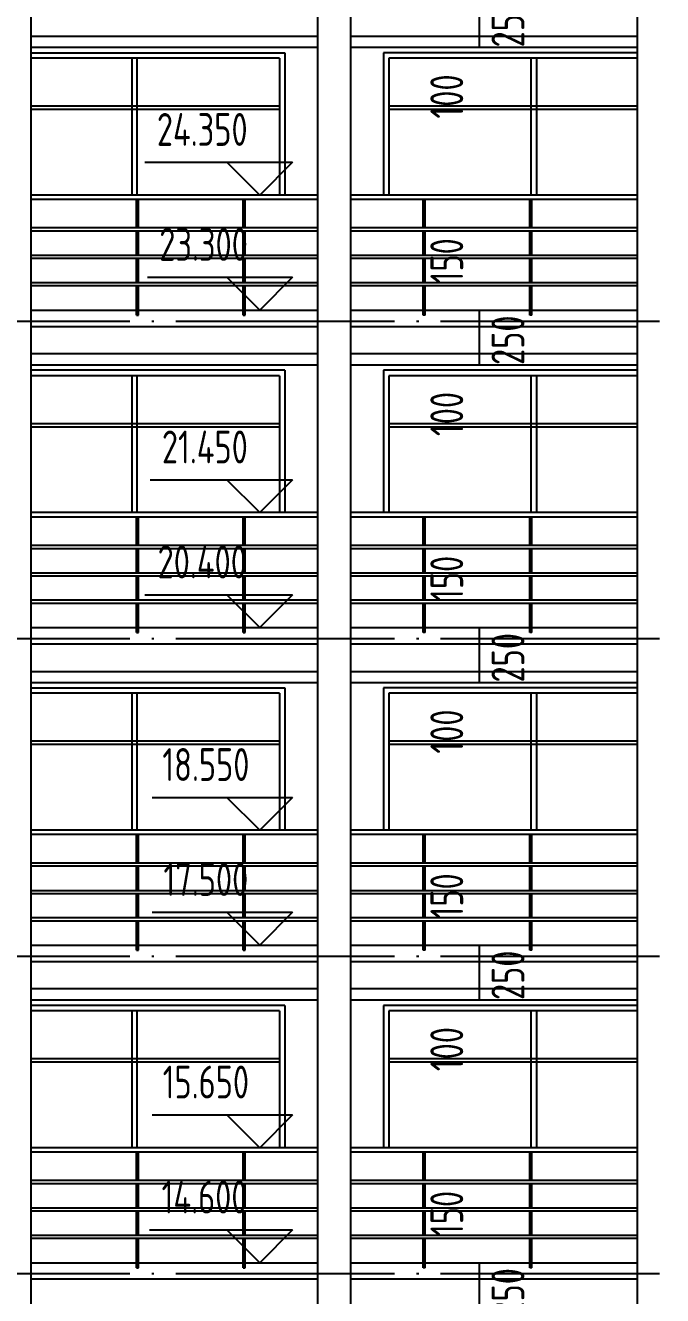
# Model space of a CAD drawing. Extents: x -726032 to 135930, y -151624 to 587044.
# Drawn here: x -505774 to -499952, y 309728 to 321328 of the extents above; entities that cross this region are included whole.
import ezdxf
from ezdxf.enums import TextEntityAlignment as Align

# ---------------------------------------------------------------- set-up
doc = ezdxf.new("R2010")
doc.units = 0
doc.header["$LTSCALE"] = 1000
doc.header["$MEASUREMENT"] = 0
doc.linetypes.add('DOTE', pattern=[2.42, 2, -0.2, 0.02, -0.2])
doc.layers.get('0').update_dxf_attribs({"linetype": 'CONTINUOUS'})
doc.layers.get('DEFPOINTS').update_dxf_attribs({"color": 1, "linetype": 'CONTINUOUS'})
for name, color, linetype in [('DOTE', 8, 'DOTE'), ('PUB_DIM', 245, 'CONTINUOUS'), ('WINDOW', 155, 'CONTINUOUS'), ('栏杆', 126, 'CONTINUOUS')]:
    doc.layers.add(name, color=color, linetype=linetype)
doc.styles.add('DIM_FONT', font='isocp.shx', dxfattribs={"width": 0.8})
doc.dimstyles.new('AXIS', dxfattribs={"dimtxt": 300, "dimasz": 1, "dimexe": 250, "dimexo": 300, "dimgap": 150, "dimtad": 1, "dimdec": 0, "dimzin": 0, "dimdsep": 46, "dimtxsty": 'DIM_FONT', "dimcen": 0.09, "dimse1": 1, "dimse2": 1, "dimclrt": 142, "dimadec": 0, "dimazin": 0, "dimtfac": 1, "dimtdec": 0, "dimtix": 1, "dimtmove": 2, "dimatfit": 3, "dimfxl": 1, "dimtolj": 1, "dimtzin": 0, "dimarcsym": 0})

# ---------------------------------------------------------------- blocks, each defined once
blk = doc.blocks.new('*D2991')
at = {"layer": 'DEFPOINTS', "color": 0, "transparency": 16777216}
for p in [(-502624, 321478), (-501624, 321478), (-502624, 321228)]:
    blk.add_point(p, dxfattribs=at)
at = {"layer": 'PUB_DIM', "color": 0, "lineweight": -2, "transparency": 16777216}
for p, q in [((-501624, 321479), (-501624, 321480)), ((-501624, 321228), (-501624, 321478)), ((-501624, 321227), (-501624, 321226))]:
    blk.add_line(p, q, dxfattribs=at)
at = {"layer": 'PUB_DIM', "color": 0, "transparency": 16777216}
for points in [[(-501624, 321479), (-501624, 321479), (-501624, 321478)], [(-501624, 321227), (-501624, 321227), (-501624, 321228)]]:
    blk.add_solid(points, dxfattribs=at)
at = {"layer": 'PUB_DIM', "color": 142, "transparency": 16777216, "insert": (-501365, 321353), "char_height": 300, "attachment_point": 5, "rotation": 90, "style": 'DIM_FONT'}
blk.add_mtext('\\A1;250', dxfattribs=at)
blk = doc.blocks.new('*D2995')
at = {"layer": 'DEFPOINTS', "color": 0, "transparency": 16777216}
for p in [(-502624, 310028), (-501624, 310028), (-502624, 309878)]:
    blk.add_point(p, dxfattribs=at)
at = {"layer": 'PUB_DIM', "color": 0, "lineweight": -2, "transparency": 16777216}
for p, q in [((-501624, 310029), (-501624, 310030)), ((-501624, 309878), (-501624, 310028)), ((-501624, 309877), (-501624, 309876))]:
    blk.add_line(p, q, dxfattribs=at)
at = {"layer": 'PUB_DIM', "color": 0, "transparency": 16777216}
for points in [[(-501624, 310029), (-501624, 310029), (-501624, 310028)], [(-501624, 309877), (-501624, 309877), (-501624, 309878)]]:
    blk.add_solid(points, dxfattribs=at)
at = {"layer": 'PUB_DIM', "color": 142, "transparency": 16777216, "insert": (-501924, 310478), "char_height": 300, "attachment_point": 5, "rotation": 90, "style": 'DIM_FONT'}
blk.add_mtext('\\A1;150', dxfattribs=at)
blk = doc.blocks.new('*D2996')
at = {"layer": 'DEFPOINTS', "color": 0, "transparency": 16777216}
for p in [(-502624, 309878), (-501624, 309878), (-502624, 309628)]:
    blk.add_point(p, dxfattribs=at)
at = {"layer": 'PUB_DIM', "color": 0, "lineweight": -2, "transparency": 16777216}
for p, q in [((-501624, 309879), (-501624, 309880)), ((-501624, 309628), (-501624, 309878)), ((-501624, 309627), (-501624, 309626))]:
    blk.add_line(p, q, dxfattribs=at)
at = {"layer": 'PUB_DIM', "color": 0, "transparency": 16777216}
for points in [[(-501624, 309879), (-501624, 309879), (-501624, 309878)], [(-501624, 309627), (-501624, 309627), (-501624, 309628)]]:
    blk.add_solid(points, dxfattribs=at)
at = {"layer": 'PUB_DIM', "color": 142, "transparency": 16777216, "insert": (-501365, 309753), "char_height": 300, "attachment_point": 5, "rotation": 90, "style": 'DIM_FONT'}
blk.add_mtext('\\A1;250', dxfattribs=at)
blk = doc.blocks.new('*D2997')
at = {"layer": 'DEFPOINTS', "color": 0, "transparency": 16777216}
for p in [(-502624, 312928), (-501624, 312928), (-502624, 312778)]:
    blk.add_point(p, dxfattribs=at)
at = {"layer": 'PUB_DIM', "color": 0, "lineweight": -2, "transparency": 16777216}
for p, q in [((-501624, 312929), (-501624, 312930)), ((-501624, 312778), (-501624, 312928)), ((-501624, 312777), (-501624, 312776))]:
    blk.add_line(p, q, dxfattribs=at)
at = {"layer": 'PUB_DIM', "color": 0, "transparency": 16777216}
for points in [[(-501624, 312929), (-501624, 312929), (-501624, 312928)], [(-501624, 312777), (-501624, 312777), (-501624, 312778)]]:
    blk.add_solid(points, dxfattribs=at)
at = {"layer": 'PUB_DIM', "color": 142, "transparency": 16777216, "insert": (-501924, 313378), "char_height": 300, "attachment_point": 5, "rotation": 90, "style": 'DIM_FONT'}
blk.add_mtext('\\A1;150', dxfattribs=at)
blk = doc.blocks.new('*D2998')
at = {"layer": 'DEFPOINTS', "color": 0, "transparency": 16777216}
for p in [(-502624, 312778), (-501624, 312778), (-502624, 312528)]:
    blk.add_point(p, dxfattribs=at)
at = {"layer": 'PUB_DIM', "color": 0, "lineweight": -2, "transparency": 16777216}
for p, q in [((-501624, 312779), (-501624, 312780)), ((-501624, 312528), (-501624, 312778)), ((-501624, 312527), (-501624, 312526))]:
    blk.add_line(p, q, dxfattribs=at)
at = {"layer": 'PUB_DIM', "color": 0, "transparency": 16777216}
for points in [[(-501624, 312779), (-501624, 312779), (-501624, 312778)], [(-501624, 312527), (-501624, 312527), (-501624, 312528)]]:
    blk.add_solid(points, dxfattribs=at)
at = {"layer": 'PUB_DIM', "color": 142, "transparency": 16777216, "insert": (-501365, 312653), "char_height": 300, "attachment_point": 5, "rotation": 90, "style": 'DIM_FONT'}
blk.add_mtext('\\A1;250', dxfattribs=at)
blk = doc.blocks.new('*D2999')
at = {"layer": 'DEFPOINTS', "color": 0, "transparency": 16777216}
for p in [(-502624, 312528), (-501624, 312528), (-502624, 312428)]:
    blk.add_point(p, dxfattribs=at)
at = {"layer": 'PUB_DIM', "color": 0, "lineweight": -2, "transparency": 16777216}
for p, q in [((-501624, 312529), (-501624, 312530)), ((-501624, 312428), (-501624, 312528)), ((-501624, 312427), (-501624, 312426))]:
    blk.add_line(p, q, dxfattribs=at)
at = {"layer": 'PUB_DIM', "color": 0, "transparency": 16777216}
for points in [[(-501624, 312529), (-501624, 312529), (-501624, 312528)], [(-501624, 312427), (-501624, 312427), (-501624, 312428)]]:
    blk.add_solid(points, dxfattribs=at)
at = {"layer": 'PUB_DIM', "color": 142, "transparency": 16777216, "insert": (-501924, 311979), "char_height": 300, "attachment_point": 5, "rotation": 90, "style": 'DIM_FONT'}
blk.add_mtext('\\A1;100', dxfattribs=at)
blk = doc.blocks.new('*D3000')
at = {"layer": 'DEFPOINTS', "color": 0, "transparency": 16777216}
for p in [(-502624, 315828), (-501624, 315828), (-502624, 315678)]:
    blk.add_point(p, dxfattribs=at)
at = {"layer": 'PUB_DIM', "color": 0, "lineweight": -2, "transparency": 16777216}
for p, q in [((-501624, 315829), (-501624, 315830)), ((-501624, 315678), (-501624, 315828)), ((-501624, 315677), (-501624, 315676))]:
    blk.add_line(p, q, dxfattribs=at)
at = {"layer": 'PUB_DIM', "color": 0, "transparency": 16777216}
for points in [[(-501624, 315829), (-501624, 315829), (-501624, 315828)], [(-501624, 315677), (-501624, 315677), (-501624, 315678)]]:
    blk.add_solid(points, dxfattribs=at)
at = {"layer": 'PUB_DIM', "color": 142, "transparency": 16777216, "insert": (-501924, 316278), "char_height": 300, "attachment_point": 5, "rotation": 90, "style": 'DIM_FONT'}
blk.add_mtext('\\A1;150', dxfattribs=at)
blk = doc.blocks.new('*D3001')
at = {"layer": 'DEFPOINTS', "color": 0, "transparency": 16777216}
for p in [(-502624, 315678), (-501624, 315678), (-502624, 315428)]:
    blk.add_point(p, dxfattribs=at)
at = {"layer": 'PUB_DIM', "color": 0, "lineweight": -2, "transparency": 16777216}
for p, q in [((-501624, 315679), (-501624, 315680)), ((-501624, 315428), (-501624, 315678)), ((-501624, 315427), (-501624, 315426))]:
    blk.add_line(p, q, dxfattribs=at)
at = {"layer": 'PUB_DIM', "color": 0, "transparency": 16777216}
for points in [[(-501624, 315679), (-501624, 315679), (-501624, 315678)], [(-501624, 315427), (-501624, 315427), (-501624, 315428)]]:
    blk.add_solid(points, dxfattribs=at)
at = {"layer": 'PUB_DIM', "color": 142, "transparency": 16777216, "insert": (-501365, 315553), "char_height": 300, "attachment_point": 5, "rotation": 90, "style": 'DIM_FONT'}
blk.add_mtext('\\A1;250', dxfattribs=at)
blk = doc.blocks.new('*D3002')
at = {"layer": 'DEFPOINTS', "color": 0, "transparency": 16777216}
for p in [(-502624, 315428), (-501624, 315428), (-502624, 315328)]:
    blk.add_point(p, dxfattribs=at)
at = {"layer": 'PUB_DIM', "color": 0, "lineweight": -2, "transparency": 16777216}
for p, q in [((-501624, 315429), (-501624, 315430)), ((-501624, 315328), (-501624, 315428)), ((-501624, 315327), (-501624, 315326))]:
    blk.add_line(p, q, dxfattribs=at)
at = {"layer": 'PUB_DIM', "color": 0, "transparency": 16777216}
for points in [[(-501624, 315429), (-501624, 315429), (-501624, 315428)], [(-501624, 315327), (-501624, 315327), (-501624, 315328)]]:
    blk.add_solid(points, dxfattribs=at)
at = {"layer": 'PUB_DIM', "color": 142, "transparency": 16777216, "insert": (-501924, 314879), "char_height": 300, "attachment_point": 5, "rotation": 90, "style": 'DIM_FONT'}
blk.add_mtext('\\A1;100', dxfattribs=at)
blk = doc.blocks.new('*D3003')
at = {"layer": 'DEFPOINTS', "color": 0, "transparency": 16777216}
for p in [(-502624, 318728), (-501624, 318728), (-502624, 318578)]:
    blk.add_point(p, dxfattribs=at)
at = {"layer": 'PUB_DIM', "color": 0, "lineweight": -2, "transparency": 16777216}
for p, q in [((-501624, 318729), (-501624, 318730)), ((-501624, 318578), (-501624, 318728)), ((-501624, 318577), (-501624, 318576))]:
    blk.add_line(p, q, dxfattribs=at)
at = {"layer": 'PUB_DIM', "color": 0, "transparency": 16777216}
for points in [[(-501624, 318729), (-501624, 318729), (-501624, 318728)], [(-501624, 318577), (-501624, 318577), (-501624, 318578)]]:
    blk.add_solid(points, dxfattribs=at)
at = {"layer": 'PUB_DIM', "color": 142, "transparency": 16777216, "insert": (-501924, 319178), "char_height": 300, "attachment_point": 5, "rotation": 90, "style": 'DIM_FONT'}
blk.add_mtext('\\A1;150', dxfattribs=at)
blk = doc.blocks.new('*D3004')
at = {"layer": 'DEFPOINTS', "color": 0, "transparency": 16777216}
for p in [(-502624, 318578), (-501624, 318578), (-502624, 318328)]:
    blk.add_point(p, dxfattribs=at)
at = {"layer": 'PUB_DIM', "color": 0, "lineweight": -2, "transparency": 16777216}
for p, q in [((-501624, 318579), (-501624, 318580)), ((-501624, 318328), (-501624, 318578)), ((-501624, 318327), (-501624, 318326))]:
    blk.add_line(p, q, dxfattribs=at)
at = {"layer": 'PUB_DIM', "color": 0, "transparency": 16777216}
for points in [[(-501624, 318579), (-501624, 318579), (-501624, 318578)], [(-501624, 318327), (-501624, 318327), (-501624, 318328)]]:
    blk.add_solid(points, dxfattribs=at)
at = {"layer": 'PUB_DIM', "color": 142, "transparency": 16777216, "insert": (-501365, 318453), "char_height": 300, "attachment_point": 5, "rotation": 90, "style": 'DIM_FONT'}
blk.add_mtext('\\A1;250', dxfattribs=at)
blk = doc.blocks.new('*D3005')
at = {"layer": 'DEFPOINTS', "color": 0, "transparency": 16777216}
for p in [(-502624, 318328), (-501624, 318328), (-502624, 318228)]:
    blk.add_point(p, dxfattribs=at)
at = {"layer": 'PUB_DIM', "color": 0, "lineweight": -2, "transparency": 16777216}
for p, q in [((-501624, 318329), (-501624, 318330)), ((-501624, 318228), (-501624, 318328)), ((-501624, 318227), (-501624, 318226))]:
    blk.add_line(p, q, dxfattribs=at)
at = {"layer": 'PUB_DIM', "color": 0, "transparency": 16777216}
for points in [[(-501624, 318329), (-501624, 318329), (-501624, 318328)], [(-501624, 318227), (-501624, 318227), (-501624, 318228)]]:
    blk.add_solid(points, dxfattribs=at)
at = {"layer": 'PUB_DIM', "color": 142, "transparency": 16777216, "insert": (-501924, 317779), "char_height": 300, "attachment_point": 5, "rotation": 90, "style": 'DIM_FONT'}
blk.add_mtext('\\A1;100', dxfattribs=at)
blk = doc.blocks.new('*D3006')
at = {"layer": 'DEFPOINTS', "color": 0, "transparency": 16777216}
for p in [(-502624, 321228), (-501624, 321228), (-502624, 321128)]:
    blk.add_point(p, dxfattribs=at)
at = {"layer": 'PUB_DIM', "color": 0, "lineweight": -2, "transparency": 16777216}
for p, q in [((-501624, 321229), (-501624, 321230)), ((-501624, 321128), (-501624, 321228)), ((-501624, 321127), (-501624, 321126))]:
    blk.add_line(p, q, dxfattribs=at)
at = {"layer": 'PUB_DIM', "color": 0, "transparency": 16777216}
for points in [[(-501624, 321229), (-501624, 321229), (-501624, 321228)], [(-501624, 321127), (-501624, 321127), (-501624, 321128)]]:
    blk.add_solid(points, dxfattribs=at)
at = {"layer": 'PUB_DIM', "color": 142, "transparency": 16777216, "insert": (-501924, 320679), "char_height": 300, "attachment_point": 5, "rotation": 90, "style": 'DIM_FONT'}
blk.add_mtext('\\A1;100', dxfattribs=at)

msp = doc.modelspace()

# ---------------------------------------------------------------- linework, layer by layer
for p, q in [((-505722.9, 305078.3), (-505722.9, 332078.3)), ((-500182.9, 305078.3), (-500182.9, 332078.3)), ((-503102.9, 294978.3), (-503102.9, 329828.3)), ((-502802.9, 329828.3), (-502802.9, 294978.3)), ((-505722.9, 321228.3), (-503102.9, 321228.3)), ((-502802.9, 321228.3), (-500182.9, 321228.3)), ((-505722.9, 321128.3), (-503102.9, 321128.3)), ((-502802.9, 321128.3), (-500182.9, 321128.3)), ((-505714.9, 318728.3), (-504759.9, 318728.3)), ((-504739.9, 318728.3), (-503784.9, 318728.3)), ((-503764.9, 318728.3), (-503102.9, 318728.3)), ((-502802.9, 318728.3), (-502141, 318728.3)), ((-502121, 318728.3), (-501166, 318728.3)), ((-501146, 318728.3), (-500191, 318728.3)), ((-505722.9, 318578.3), (-503102.9, 318578.3)), ((-502802.9, 318578.3), (-500182.9, 318578.3)), ((-503102.9, 318328.3), (-505722.9, 318328.3)), ((-500182.9, 318328.3), (-502802.9, 318328.3)), ((-505722.9, 318228.3), (-503102.9, 318228.3)), ((-502802.9, 318228.3), (-500182.9, 318228.3)), ((-505714.9, 315828.3), (-504759.9, 315828.3)), ((-504739.9, 315828.3), (-503784.9, 315828.3)), ((-503764.9, 315828.3), (-503102.9, 315828.3)), ((-502802.9, 315828.3), (-502141, 315828.3)), ((-502121, 315828.3), (-501166, 315828.3)), ((-501146, 315828.3), (-500191, 315828.3)), ((-503102.9, 315678.3), (-505722.9, 315678.3)), ((-500182.9, 315678.3), (-502802.9, 315678.3)), ((-505722.9, 315428.3), (-503102.9, 315428.3)), ((-502802.9, 315428.3), (-500182.9, 315428.3)), ((-505722.9, 315328.3), (-503102.9, 315328.3)), ((-502802.9, 315328.3), (-500182.9, 315328.3)), ((-505714.9, 312928.3), (-504759.9, 312928.3)), ((-504739.9, 312928.3), (-503784.9, 312928.3)), ((-503764.9, 312928.3), (-503102.9, 312928.3)), ((-502802.9, 312928.3), (-502141, 312928.3)), ((-502121, 312928.3), (-501166, 312928.3)), ((-501146, 312928.3), (-500191, 312928.3)), ((-505722.9, 312778.3), (-503102.9, 312778.3)), ((-502802.9, 312778.3), (-500182.9, 312778.3)), ((-503102.9, 312528.3), (-505722.9, 312528.3)), ((-500182.9, 312528.3), (-502802.9, 312528.3)), ((-505722.9, 312428.3), (-503102.9, 312428.3)), ((-502802.9, 312428.3), (-500182.9, 312428.3)), ((-505714.9, 310028.3), (-504759.9, 310028.3)), ((-504739.9, 310028.3), (-503784.9, 310028.3)), ((-503764.9, 310028.3), (-503102.9, 310028.3)), ((-502802.9, 310028.3), (-502141, 310028.3)), ((-502121, 310028.3), (-501166, 310028.3)), ((-501146, 310028.3), (-500191, 310028.3)), ((-503102.9, 309878.3), (-505722.9, 309878.3)), ((-500182.9, 309878.3), (-502802.9, 309878.3))]:
    msp.add_line(p, q)
at = {"layer": 'DOTE'}
for p, q in [((-516500.5, 318628.3), (-454540.3, 318628.3)), ((-516500.5, 315728.3), (-454540.3, 315728.3)), ((-516500.5, 312828.3), (-454540.3, 312828.3)), ((-516500.5, 309928.3), (-454540.3, 309928.3))]:
    msp.add_line(p, q, dxfattribs=at)
at = {"layer": 'PUB_DIM'}
for p, q in [((-504683.3, 320078.3), (-503333.2, 320078.3)), ((-503633.2, 319778.3), (-503933.2, 320078.3)), ((-503333.2, 320078.3), (-503633.2, 319778.3)), ((-504659.3, 319028.3), (-503333.2, 319028.3)), ((-503633.2, 318728.3), (-503933.2, 319028.3)), ((-503333.2, 319028.3), (-503633.2, 318728.3)), ((-504635.3, 317178.3), (-503333.2, 317178.3)), ((-503633.2, 316878.3), (-503933.2, 317178.3)), ((-503333.2, 317178.3), (-503633.2, 316878.3)), ((-504683.3, 316128.3), (-503333.2, 316128.3)), ((-503633.2, 315828.3), (-503933.2, 316128.3)), ((-503333.2, 316128.3), (-503633.2, 315828.3)), ((-504617.4, 314278.3), (-503333.2, 314278.3)), ((-503633.2, 313978.3), (-503933.2, 314278.3)), ((-503333.2, 314278.3), (-503633.2, 313978.3)), ((-504617.4, 313228.3), (-503333.2, 313228.3)), ((-503633.2, 312928.3), (-503933.2, 313228.3)), ((-503333.2, 313228.3), (-503633.2, 312928.3)), ((-504617.4, 311378.3), (-503333.2, 311378.3)), ((-503633.2, 311078.3), (-503933.2, 311378.3)), ((-503333.2, 311378.3), (-503633.2, 311078.3)), ((-504641.4, 310328.3), (-503333.2, 310328.3)), ((-503633.2, 310028.3), (-503933.2, 310328.3)), ((-503333.2, 310328.3), (-503633.2, 310028.3))]:
    msp.add_line(p, q, dxfattribs=at)
at = {"layer": 'WINDOW'}
for p, q in [((-505722.9, 321078.3), (-503402.9, 321078.3)), ((-503452.9, 321028.3), (-505722.9, 321028.3)), ((-504802.9, 321028.3), (-504802.9, 319778.3)), ((-504752.9, 319778.3), (-504752.9, 321028.3)), ((-503452.9, 321028.3), (-503452.9, 319778.3)), ((-503402.9, 321078.3), (-503402.9, 319778.3)), ((-502502.9, 321078.3), (-502502.9, 319778.3)), ((-500182.9, 321078.3), (-502502.9, 321078.3)), ((-502452.9, 321028.3), (-502452.9, 319778.3)), ((-500182.9, 321028.3), (-502452.9, 321028.3)), ((-501152.9, 319778.3), (-501152.9, 321028.3)), ((-501102.9, 321028.3), (-501102.9, 319778.3)), ((-505722.9, 320593.3), (-503452.9, 320593.3)), ((-505722.9, 320563.3), (-503452.9, 320563.3)), ((-502452.9, 320593.3), (-500182.9, 320593.3)), ((-502452.9, 320563.3), (-500182.9, 320563.3)), ((-503402.9, 318178.3), (-505722.9, 318178.3)), ((-503452.9, 318128.3), (-505722.9, 318128.3)), ((-504802.9, 318128.3), (-504802.9, 316878.3)), ((-504752.9, 316878.3), (-504752.9, 318128.3)), ((-503452.9, 318128.3), (-503452.9, 316878.3)), ((-503402.9, 318178.3), (-503402.9, 316878.3)), ((-502502.9, 318178.3), (-502502.9, 316878.3)), ((-500182.9, 318178.3), (-502502.9, 318178.3)), ((-502452.9, 318128.3), (-502452.9, 316878.3)), ((-500182.9, 318128.3), (-502452.9, 318128.3)), ((-501152.9, 316878.3), (-501152.9, 318128.3)), ((-501102.9, 318128.3), (-501102.9, 316878.3)), ((-505722.9, 317693.3), (-503452.9, 317693.3)), ((-505722.9, 317663.3), (-503452.9, 317663.3)), ((-502452.9, 317693.3), (-500182.9, 317693.3)), ((-502452.9, 317663.3), (-500182.9, 317663.3)), ((-505722.9, 315278.3), (-503402.9, 315278.3)), ((-503452.9, 315228.3), (-505722.9, 315228.3)), ((-504802.9, 315228.3), (-504802.9, 313978.3)), ((-504752.9, 313978.3), (-504752.9, 315228.3)), ((-503452.9, 315228.3), (-503452.9, 313978.3)), ((-503402.9, 315278.3), (-503402.9, 313978.3)), ((-502502.9, 315278.3), (-502502.9, 313978.3)), ((-500182.9, 315278.3), (-502502.9, 315278.3)), ((-502452.9, 315228.3), (-502452.9, 313978.3)), ((-500182.9, 315228.3), (-502452.9, 315228.3)), ((-501152.9, 313978.3), (-501152.9, 315228.3)), ((-501102.9, 315228.3), (-501102.9, 313978.3)), ((-505722.9, 314793.3), (-503452.9, 314793.3)), ((-505722.9, 314763.3), (-503452.9, 314763.3)), ((-502452.9, 314793.3), (-500182.9, 314793.3)), ((-502452.9, 314763.3), (-500182.9, 314763.3)), ((-503402.9, 312378.3), (-505722.9, 312378.3)), ((-503452.9, 312328.3), (-505722.9, 312328.3)), ((-504802.9, 312328.3), (-504802.9, 311078.3)), ((-504752.9, 311078.3), (-504752.9, 312328.3)), ((-503452.9, 312328.3), (-503452.9, 311078.3)), ((-503402.9, 312378.3), (-503402.9, 311078.3)), ((-502502.9, 312378.3), (-502502.9, 311078.3)), ((-500182.9, 312378.3), (-502502.9, 312378.3)), ((-502452.9, 312328.3), (-502452.9, 311078.3)), ((-500182.9, 312328.3), (-502452.9, 312328.3)), ((-501152.9, 311078.3), (-501152.9, 312328.3)), ((-501102.9, 312328.3), (-501102.9, 311078.3)), ((-505722.9, 311893.3), (-503452.9, 311893.3)), ((-505722.9, 311863.3), (-503452.9, 311863.3)), ((-502452.9, 311893.3), (-500182.9, 311893.3)), ((-502452.9, 311863.3), (-500182.9, 311863.3))]:
    msp.add_line(p, q, dxfattribs=at)
at = {"layer": '栏杆'}
for p, q in [((-503102.9, 319778.3), (-505722.9, 319778.3)), ((-503102.9, 319738.3), (-505722.9, 319738.3)), ((-504759.9, 319478.3), (-504759.9, 319738.3)), ((-504739.9, 319478.3), (-504739.9, 319738.3)), ((-503784.9, 319478.3), (-503784.9, 319738.3)), ((-503764.9, 319478.3), (-503764.9, 319738.3)), ((-500182.9, 319778.3), (-502802.9, 319778.3)), ((-500182.9, 319738.3), (-502802.9, 319738.3)), ((-502141, 319478.3), (-502141, 319738.3)), ((-502121, 319478.3), (-502121, 319738.3)), ((-501166, 319478.3), (-501166, 319738.3)), ((-501146, 319478.3), (-501146, 319738.3)), ((-503102.9, 319478.3), (-505722.9, 319478.3)), ((-500182.9, 319478.3), (-502802.9, 319478.3)), ((-503102.9, 319448.3), (-505722.9, 319448.3)), ((-504759.9, 319228.3), (-504759.9, 319448.3)), ((-504739.9, 319228.3), (-504739.9, 319448.3)), ((-503784.9, 319228.3), (-503784.9, 319448.3)), ((-503764.9, 319228.3), (-503764.9, 319448.3)), ((-500182.9, 319448.3), (-502802.9, 319448.3)), ((-502141, 319228.3), (-502141, 319448.3)), ((-502121, 319228.3), (-502121, 319448.3)), ((-501166, 319228.3), (-501166, 319448.3)), ((-501146, 319228.3), (-501146, 319448.3)), ((-505722.9, 319228.3), (-503102.9, 319228.3)), ((-503102.9, 319198.3), (-505722.9, 319198.3)), ((-504759.9, 318978.3), (-504759.9, 319198.3)), ((-504739.9, 318978.3), (-504739.9, 319198.3)), ((-503784.9, 318978.3), (-503784.9, 319198.3)), ((-503764.9, 318978.3), (-503764.9, 319198.3)), ((-502802.9, 319228.3), (-500182.9, 319228.3)), ((-500182.9, 319198.3), (-502802.9, 319198.3)), ((-502141, 318978.3), (-502141, 319198.3)), ((-502121, 318978.3), (-502121, 319198.3)), ((-501166, 318978.3), (-501166, 319198.3)), ((-501146, 318978.3), (-501146, 319198.3)), ((-503102.9, 318978.3), (-505722.9, 318978.3)), ((-503102.9, 318948.3), (-505722.9, 318948.3)), ((-504759.9, 318682.8), (-504759.9, 318948.3)), ((-504739.9, 318682.8), (-504739.9, 318948.3)), ((-503784.9, 318682.8), (-503784.9, 318948.3)), ((-503764.9, 318682.8), (-503764.9, 318948.3)), ((-500182.9, 318978.3), (-502802.9, 318978.3)), ((-500182.9, 318948.3), (-502802.9, 318948.3)), ((-502141, 318682.8), (-502141, 318948.3)), ((-502121, 318682.8), (-502121, 318948.3)), ((-501166, 318682.8), (-501166, 318948.3)), ((-501146, 318682.8), (-501146, 318948.3)), ((-504759.9, 318682.8), (-504739.9, 318682.8)), ((-503784.9, 318682.8), (-503764.9, 318682.8)), ((-502121, 318682.8), (-502141, 318682.8)), ((-501146, 318682.8), (-501166, 318682.8)), ((-503102.9, 316878.3), (-505722.9, 316878.3)), ((-503102.9, 316838.3), (-505722.9, 316838.3)), ((-504759.9, 316578.3), (-504759.9, 316838.3)), ((-504739.9, 316578.3), (-504739.9, 316838.3)), ((-503784.9, 316578.3), (-503784.9, 316838.3)), ((-503764.9, 316578.3), (-503764.9, 316838.3)), ((-500182.9, 316878.3), (-502802.9, 316878.3)), ((-500182.9, 316838.3), (-502802.9, 316838.3)), ((-502141, 316578.3), (-502141, 316838.3)), ((-502121, 316578.3), (-502121, 316838.3)), ((-501166, 316578.3), (-501166, 316838.3)), ((-501146, 316578.3), (-501146, 316838.3)), ((-503102.9, 316578.3), (-505722.9, 316578.3)), ((-500182.9, 316578.3), (-502802.9, 316578.3)), ((-503102.9, 316548.3), (-505722.9, 316548.3)), ((-504759.9, 316328.3), (-504759.9, 316548.3)), ((-504739.9, 316328.3), (-504739.9, 316548.3)), ((-503784.9, 316328.3), (-503784.9, 316548.3)), ((-503764.9, 316328.3), (-503764.9, 316548.3)), ((-500182.9, 316548.3), (-502802.9, 316548.3)), ((-502141, 316328.3), (-502141, 316548.3)), ((-502121, 316328.3), (-502121, 316548.3)), ((-501166, 316328.3), (-501166, 316548.3)), ((-501146, 316328.3), (-501146, 316548.3)), ((-505722.9, 316328.3), (-503102.9, 316328.3)), ((-503102.9, 316298.3), (-505722.9, 316298.3)), ((-504759.9, 316078.3), (-504759.9, 316298.3)), ((-504739.9, 316078.3), (-504739.9, 316298.3)), ((-503784.9, 316078.3), (-503784.9, 316298.3)), ((-503764.9, 316078.3), (-503764.9, 316298.3)), ((-502802.9, 316328.3), (-500182.9, 316328.3)), ((-500182.9, 316298.3), (-502802.9, 316298.3)), ((-502141, 316078.3), (-502141, 316298.3)), ((-502121, 316078.3), (-502121, 316298.3)), ((-501166, 316078.3), (-501166, 316298.3)), ((-501146, 316078.3), (-501146, 316298.3)), ((-503102.9, 316078.3), (-505722.9, 316078.3)), ((-503102.9, 316048.3), (-505722.9, 316048.3)), ((-504759.9, 315782.8), (-504759.9, 316048.3)), ((-504739.9, 315782.8), (-504739.9, 316048.3)), ((-503784.9, 315782.8), (-503784.9, 316048.3)), ((-503764.9, 315782.8), (-503764.9, 316048.3)), ((-500182.9, 316078.3), (-502802.9, 316078.3)), ((-500182.9, 316048.3), (-502802.9, 316048.3)), ((-502141, 315782.8), (-502141, 316048.3)), ((-502121, 315782.8), (-502121, 316048.3)), ((-501166, 315782.8), (-501166, 316048.3)), ((-501146, 315782.8), (-501146, 316048.3)), ((-504759.9, 315782.8), (-504739.9, 315782.8)), ((-503784.9, 315782.8), (-503764.9, 315782.8)), ((-502121, 315782.8), (-502141, 315782.8)), ((-501146, 315782.8), (-501166, 315782.8)), ((-503102.9, 313978.3), (-505722.9, 313978.3)), ((-503102.9, 313938.3), (-505722.9, 313938.3)), ((-504759.9, 313678.3), (-504759.9, 313938.3)), ((-504739.9, 313678.3), (-504739.9, 313938.3)), ((-503784.9, 313678.3), (-503784.9, 313938.3)), ((-503764.9, 313678.3), (-503764.9, 313938.3)), ((-500182.9, 313978.3), (-502802.9, 313978.3)), ((-500182.9, 313938.3), (-502802.9, 313938.3)), ((-502141, 313678.3), (-502141, 313938.3)), ((-502121, 313678.3), (-502121, 313938.3)), ((-501166, 313678.3), (-501166, 313938.3)), ((-501146, 313678.3), (-501146, 313938.3)), ((-503102.9, 313678.3), (-505722.9, 313678.3)), ((-500182.9, 313678.3), (-502802.9, 313678.3)), ((-503102.9, 313648.3), (-505722.9, 313648.3)), ((-504759.9, 313428.3), (-504759.9, 313648.3)), ((-504739.9, 313428.3), (-504739.9, 313648.3)), ((-503784.9, 313428.3), (-503784.9, 313648.3)), ((-503764.9, 313428.3), (-503764.9, 313648.3)), ((-500182.9, 313648.3), (-502802.9, 313648.3)), ((-502141, 313428.3), (-502141, 313648.3)), ((-502121, 313428.3), (-502121, 313648.3)), ((-501166, 313428.3), (-501166, 313648.3)), ((-501146, 313428.3), (-501146, 313648.3)), ((-505722.9, 313428.3), (-503102.9, 313428.3)), ((-503102.9, 313398.3), (-505722.9, 313398.3)), ((-504759.9, 313178.3), (-504759.9, 313398.3)), ((-504739.9, 313178.3), (-504739.9, 313398.3)), ((-503784.9, 313178.3), (-503784.9, 313398.3)), ((-503764.9, 313178.3), (-503764.9, 313398.3)), ((-502802.9, 313428.3), (-500182.9, 313428.3)), ((-500182.9, 313398.3), (-502802.9, 313398.3)), ((-502141, 313178.3), (-502141, 313398.3)), ((-502121, 313178.3), (-502121, 313398.3)), ((-501166, 313178.3), (-501166, 313398.3)), ((-501146, 313178.3), (-501146, 313398.3)), ((-503102.9, 313178.3), (-505722.9, 313178.3)), ((-503102.9, 313148.3), (-505722.9, 313148.3)), ((-504759.9, 312882.8), (-504759.9, 313148.3)), ((-504739.9, 312882.8), (-504739.9, 313148.3)), ((-503784.9, 312882.8), (-503784.9, 313148.3)), ((-503764.9, 312882.8), (-503764.9, 313148.3)), ((-500182.9, 313178.3), (-502802.9, 313178.3)), ((-500182.9, 313148.3), (-502802.9, 313148.3)), ((-502141, 312882.8), (-502141, 313148.3)), ((-502121, 312882.8), (-502121, 313148.3)), ((-501166, 312882.8), (-501166, 313148.3)), ((-501146, 312882.8), (-501146, 313148.3)), ((-504759.9, 312882.8), (-504739.9, 312882.8)), ((-503784.9, 312882.8), (-503764.9, 312882.8)), ((-502121, 312882.8), (-502141, 312882.8)), ((-501146, 312882.8), (-501166, 312882.8)), ((-503102.9, 311078.3), (-505722.9, 311078.3)), ((-503102.9, 311038.3), (-505722.9, 311038.3)), ((-504759.9, 310778.3), (-504759.9, 311038.3)), ((-504739.9, 310778.3), (-504739.9, 311038.3)), ((-503784.9, 310778.3), (-503784.9, 311038.3)), ((-503764.9, 310778.3), (-503764.9, 311038.3)), ((-500182.9, 311078.3), (-502802.9, 311078.3)), ((-500182.9, 311038.3), (-502802.9, 311038.3)), ((-502141, 310778.3), (-502141, 311038.3)), ((-502121, 310778.3), (-502121, 311038.3)), ((-501166, 310778.3), (-501166, 311038.3)), ((-501146, 310778.3), (-501146, 311038.3)), ((-503102.9, 310778.3), (-505722.9, 310778.3)), ((-500182.9, 310778.3), (-502802.9, 310778.3)), ((-503102.9, 310748.3), (-505722.9, 310748.3)), ((-504759.9, 310528.3), (-504759.9, 310748.3)), ((-504739.9, 310528.3), (-504739.9, 310748.3)), ((-503784.9, 310528.3), (-503784.9, 310748.3)), ((-503764.9, 310528.3), (-503764.9, 310748.3)), ((-500182.9, 310748.3), (-502802.9, 310748.3)), ((-502141, 310528.3), (-502141, 310748.3)), ((-502121, 310528.3), (-502121, 310748.3)), ((-501166, 310528.3), (-501166, 310748.3)), ((-501146, 310528.3), (-501146, 310748.3)), ((-505722.9, 310528.3), (-503102.9, 310528.3)), ((-503102.9, 310498.3), (-505722.9, 310498.3)), ((-504759.9, 310278.3), (-504759.9, 310498.3)), ((-504739.9, 310278.3), (-504739.9, 310498.3)), ((-503784.9, 310278.3), (-503784.9, 310498.3)), ((-503764.9, 310278.3), (-503764.9, 310498.3)), ((-502802.9, 310528.3), (-500182.9, 310528.3)), ((-500182.9, 310498.3), (-502802.9, 310498.3)), ((-502141, 310278.3), (-502141, 310498.3)), ((-502121, 310278.3), (-502121, 310498.3)), ((-501166, 310278.3), (-501166, 310498.3)), ((-501146, 310278.3), (-501146, 310498.3)), ((-503102.9, 310278.3), (-505722.9, 310278.3)), ((-503102.9, 310248.3), (-505722.9, 310248.3)), ((-504759.9, 309982.8), (-504759.9, 310248.3)), ((-504739.9, 309982.8), (-504739.9, 310248.3)), ((-503784.9, 309982.8), (-503784.9, 310248.3)), ((-503764.9, 309982.8), (-503764.9, 310248.3)), ((-500182.9, 310278.3), (-502802.9, 310278.3)), ((-500182.9, 310248.3), (-502802.9, 310248.3)), ((-502141, 309982.8), (-502141, 310248.3)), ((-502121, 309982.8), (-502121, 310248.3)), ((-501166, 309982.8), (-501166, 310248.3)), ((-501146, 309982.8), (-501146, 310248.3)), ((-504759.9, 309982.8), (-504739.9, 309982.8)), ((-503784.9, 309982.8), (-503764.9, 309982.8)), ((-502121, 309982.8), (-502141, 309982.8)), ((-501146, 309982.8), (-501166, 309982.8))]:
    msp.add_line(p, q, dxfattribs=at)

# ---------------------------------------------------------------- texts
at = {"layer": 'PUB_DIM', "style": 'DIM_FONT', "width": 0.8}
for s, p in [('24.350', (-504158.3, 320378.3)), ('23.300', (-504146.3, 319328.3)), ('21.450', (-504134.3, 317478.3)), ('20.400', (-504158.3, 316428.3)), ('18.550', (-504125.3, 314578.3)), ('17.500', (-504125.3, 313528.3)), ('15.650', (-504125.3, 311678.3)), ('14.600', (-504137.3, 310628.3))]:
    msp.add_text(s, height=300, dxfattribs=at).set_placement(p, align=Align.MIDDLE)

# ---------------------------------------------------------------- dimensions: what is measured, and where the dimension line sits
at = {"layer": 'PUB_DIM'}
for base, p1, p2, picture, middle in [((-501623.9, 321478.3), (-502623.9, 321228.3), (-502623.9, 321478.3), '*D2991', (-501365.1, 321353.3)), ((-501623.9, 321228.3), (-502623.9, 321128.3), (-502623.9, 321228.3), '*D3006', (-501923.9, 320678.7)), ((-501623.9, 318728.3), (-502623.9, 318578.3), (-502623.9, 318728.3), '*D3003', (-501923.9, 319177.9)), ((-501623.9, 318578.3), (-502623.9, 318328.3), (-502623.9, 318578.3), '*D3004', (-501365.1, 318453.3)), ((-501623.9, 318328.3), (-502623.9, 318228.3), (-502623.9, 318328.3), '*D3005', (-501923.9, 317778.7)), ((-501623.9, 315828.3), (-502623.9, 315678.3), (-502623.9, 315828.3), '*D3000', (-501923.9, 316277.9)), ((-501623.9, 315678.3), (-502623.9, 315428.3), (-502623.9, 315678.3), '*D3001', (-501365.1, 315553.3)), ((-501623.9, 315428.3), (-502623.9, 315328.3), (-502623.9, 315428.3), '*D3002', (-501923.9, 314878.7)), ((-501623.9, 312928.3), (-502623.9, 312778.3), (-502623.9, 312928.3), '*D2997', (-501923.9, 313377.9)), ((-501623.9, 312778.3), (-502623.9, 312528.3), (-502623.9, 312778.3), '*D2998', (-501365.1, 312653.3)), ((-501623.9, 312528.3), (-502623.9, 312428.3), (-502623.9, 312528.3), '*D2999', (-501923.9, 311978.7)), ((-501623.9, 310028.3), (-502623.9, 309878.3), (-502623.9, 310028.3), '*D2995', (-501923.9, 310477.9)), ((-501623.9, 309878.3), (-502623.9, 309628.3), (-502623.9, 309878.3), '*D2996', (-501365.1, 309753.3))]:
    dim = msp.add_linear_dim(base=base, p1=p1, p2=p2, angle=90, dimstyle='AXIS', dxfattribs=at)
    dim.commit()
    dim.dimension.update_dxf_attribs({"geometry": picture, "text_midpoint": middle, "dimtype": 161})

doc.saveas('drawing.dxf')
